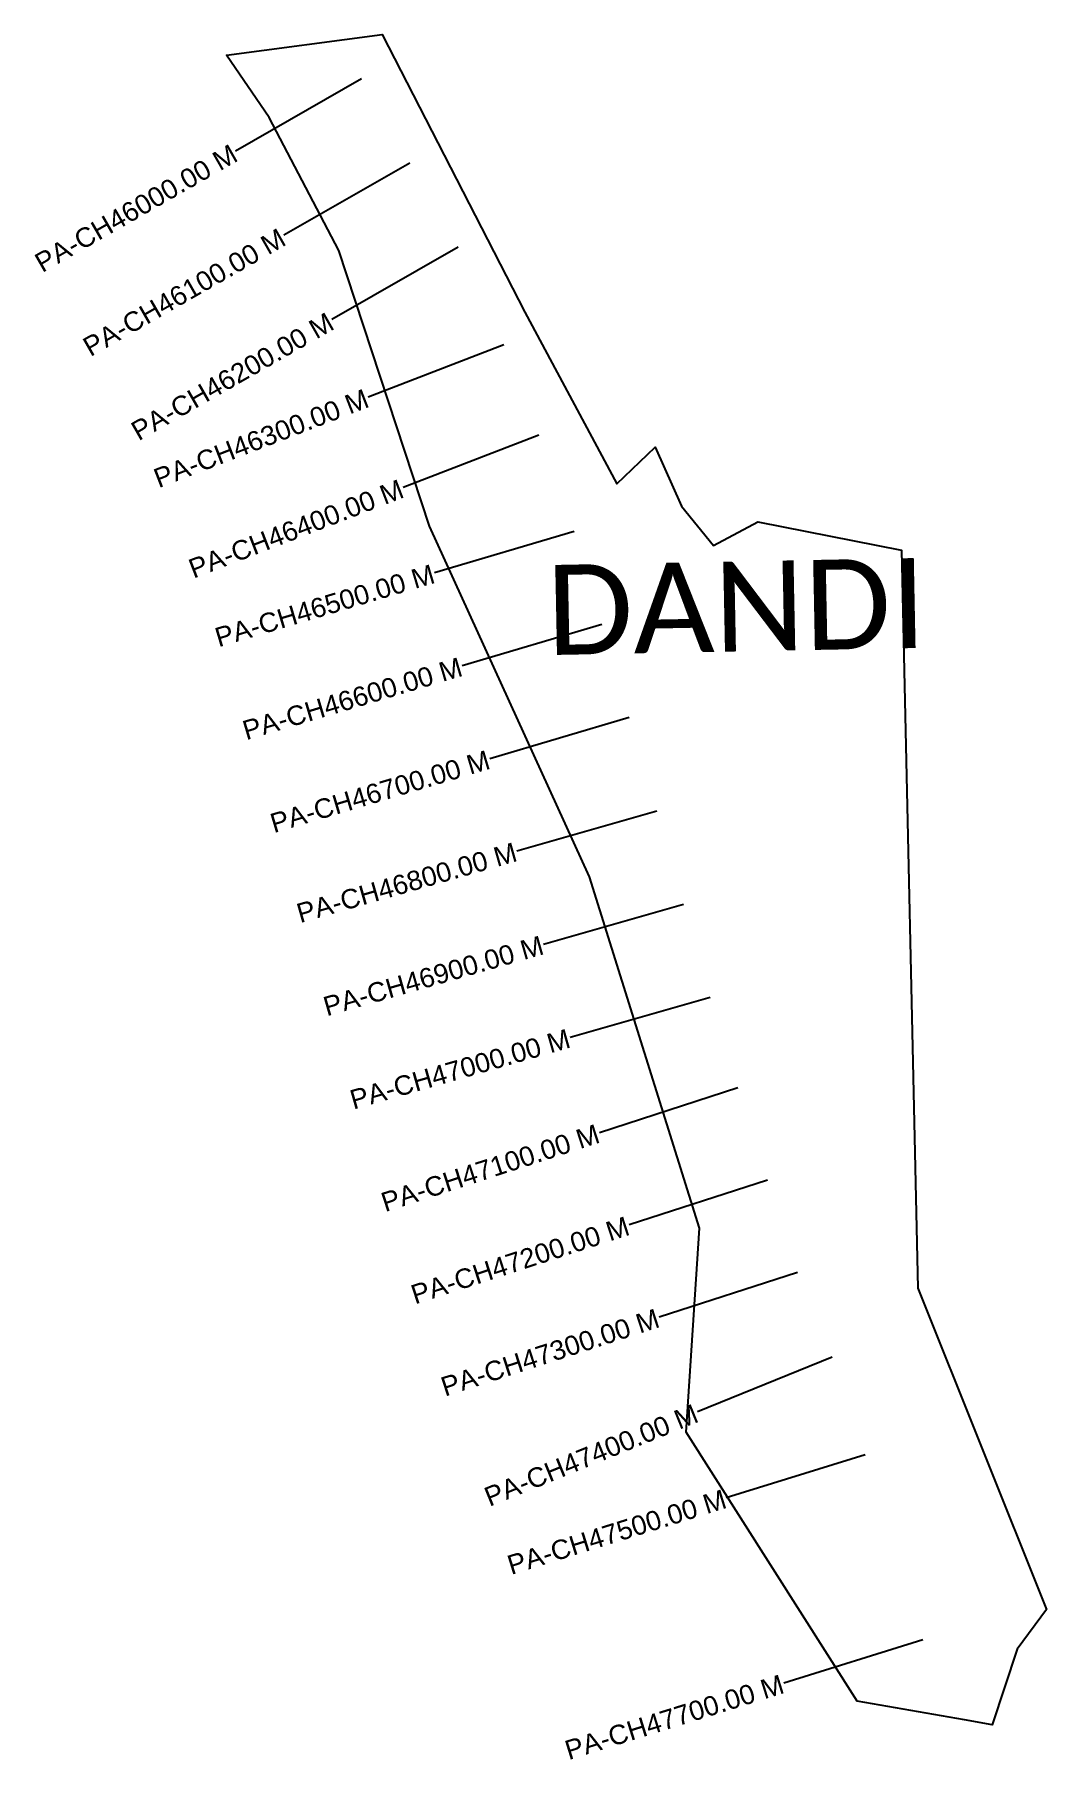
# Model space of a CAD drawing. Header units: metres. Extents: x 256953 to 257997, y 2190079 to 2191859.
import ezdxf
from ezdxf.enums import TextEntityAlignment as Align

# ---------------------------------------------------------------- set-up
doc = ezdxf.new("R2010")
doc.units = ezdxf.units.M
for name, color, linetype in [('CS', 134, 'Continuous'), ('CSMark', 6, 'Continuous'), ('village', 3, 'Continuous'), ('VILLAGE NAME', 250, 'Continuous')]:
    doc.layers.add(name, color=color, linetype=linetype)
doc.styles.add('DynamicDimensions', font='arial.ttf')
doc.styles.get("Standard").update_dxf_attribs({"font": 'simplex.shx'})

msp = doc.modelspace()

# ---------------------------------------------------------------- linework, layer by layer
at = {"layer": 'CS'}
for p, q in [((257290.3, 2191812.9), (257160.2, 2191738.3)), ((257340, 2191726.1), (257209.9, 2191651.6)), ((257389.7, 2191639.3), (257259.5, 2191564.8)), ((257436.9, 2191538.8), (257297, 2191484.7)), ((257472.9, 2191445.5), (257333, 2191391.5)), ((257509.4, 2191346), (257365.6, 2191303.3)), ((257537.9, 2191250.2), (257394.1, 2191207.4)), ((257566.4, 2191154.3), (257422.6, 2191111.6)), ((257594.7, 2191057.6), (257450.5, 2191016.4)), ((257622.2, 2190961.5), (257478, 2190920.2)), ((257649.7, 2190865.3), (257505.5, 2190824.1)), ((257678.2, 2190772.2), (257535.5, 2190726)), ((257709, 2190677.1), (257566.3, 2190630.8)), ((257739.8, 2190581.9), (257597.1, 2190535.7)), ((257775.5, 2190494.4), (257636.6, 2190437.9)), ((257809.6, 2190393.7), (257666.3, 2190349.2)), ((257869, 2190202.7), (257725.7, 2190158.2))]:
    msp.add_line(p, q, dxfattribs=at)
at = {"layer": 'village', "color": 3, "true_color": 0x00ff00}
msp.add_polyline3d([(257638.8, 2190627.5, 0), (257525.4, 2190989.8, 0), (257360.3, 2191351.7, 0), (257266.6, 2191635.9, 0), (257194.9, 2191773.2, 0), (257150.8, 2191837.4, 0), (257311.3, 2191858.7, 0), (257458.6, 2191572.4, 0), (257553.6, 2191395.4, 0), (257593.1, 2191433.1, 0), (257620.4, 2191372.2, 0), (257653.3, 2191331.5, 0), (257698.9, 2191356.2, 0), (257847, 2191326.8, 0), (257864, 2190565.6, 0), (257996.7, 2190234, 0), (257966.4, 2190193.1, 0), (257940.8, 2190115.2, 0), (257912.3, 2190120.5, 0), (257801.3, 2190139.5, 0), (257625.2, 2190417.1, 0)], close=True, dxfattribs=at)

# ---------------------------------------------------------------- texts
at = {"layer": 'CSMark', "style": 'DynamicDimensions'}
for s, rotation, p in [('PA-CH46000.00 M', 29.7947, (257159.3, 2191737.8)), ('PA-CH46100.00 M', 29.7947, (257209, 2191651.1)), ('PA-CH46200.00 M', 29.7947, (257258.7, 2191564.3)), ('PA-CH46300.00 M', 21.1043, (257296, 2191484.4)), ('PA-CH46400.00 M', 21.1043, (257332, 2191391.1)), ('PA-CH46500.00 M', 16.5589, (257364.6, 2191303)), ('PA-CH46600.00 M', 16.5589, (257393.1, 2191207.1)), ('PA-CH46700.00 M', 16.5589, (257421.6, 2191111.3)), ('PA-CH46800.00 M', 15.9473, (257449.5, 2191016.1)), ('PA-CH46900.00 M', 15.9473, (257477, 2190920)), ('PA-CH47000.00 M', 15.9473, (257504.5, 2190823.8)), ('PA-CH47100.00 M', 17.9481, (257534.5, 2190725.7)), ('PA-CH47200.00 M', 17.9481, (257565.3, 2190630.5)), ('PA-CH47300.00 M', 17.9481, (257596.2, 2190535.4)), ('PA-CH47400.00 M', 22.1138, (257635.6, 2190437.5)), ('PA-CH47500.00 M', 17.2708, (257665.4, 2190348.9)), ('PA-CH47700.00 M', 17.2708, (257724.8, 2190157.9))]:
    msp.add_text(s, height=20, rotation=rotation, dxfattribs=at).set_placement(p, align=Align.MIDDLE_RIGHT)
at = {"layer": 'VILLAGE NAME', "insert": (257480.2, 2191311.4), "char_height": 92.815, "attachment_point": 1, "rotation": 1.1028}
msp.add_mtext_dynamic_manual_height_columns('{\\fCalibri|b0|i0|c0|p34;DANDI}', width=620.426, gutter_width=464.1, heights=[0], dxfattribs=at)

doc.saveas('drawing.dxf')
